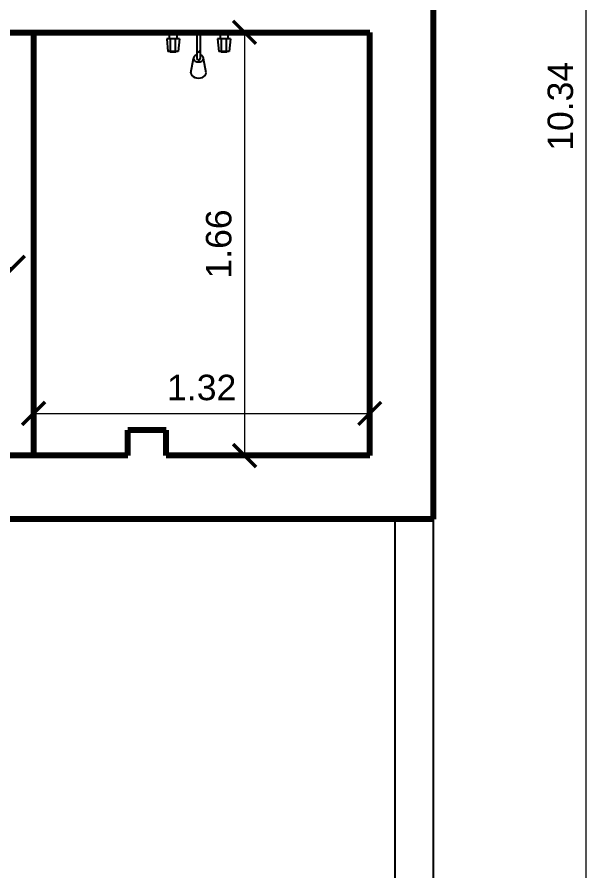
# Model space of a CAD drawing. Header units: inches. Extents: x -1.4 to 10.6, y -3.4 to 32.7.
# Drawn here: x 7.575 to 9.86, y 2.168 to 5.523 of the extents above; entities that cross this region are included whole.
import ezdxf

# ---------------------------------------------------------------- set-up
doc = ezdxf.new("R2010")
doc.units = ezdxf.units.IN
doc.header["$MEASUREMENT"] = 0
doc.linetypes.add('CONTINUA', pattern=[0])
for name, color, linetype in [('Baño', 2, 'Continuous'), ('Cotas', 60, 'Continuous'), ('Pared lejana', 152, 'Continuous')]:
    doc.layers.add(name, color=color, linetype=linetype)
doc.layers.add('Paredes', color=5, linetype='Continuous', lineweight=80)
doc.styles.get("Standard").update_dxf_attribs({"font": 'arial.ttf'})
doc.dimstyles.new('Cotas', dxfattribs={"dimtxt": 0.1, "dimasz": 0.09, "dimexe": 0.2, "dimexo": 0.4, "dimgap": 0.05, "dimtad": 1, "dimzin": 0, "dimdsep": 46, "dimtxsty": 'Standard', "dimblk": 'ARCHTICK', "dimcen": 0.09, "dimse1": 1, "dimse2": 1, "dimclrd": 60, "dimclre": 256, "dimadec": 0, "dimazin": 0, "dimtfac": 1, "dimtix": 1, "dimtofl": 0, "dimtmove": 1, "dimatfit": 3, "dimfxl": 0, "dimtolj": 1, "dimtzin": 0, "dimlwd": 9, "dimarcsym": 0})

# ---------------------------------------------------------------- blocks, each defined once
blk = doc.blocks.new('ducha')
at = {"layer": 'Baño'}
for p, q in [((158.9239, 34.0731), (158.9239, 34.0531)), ((158.9539, 34.0731), (158.9539, 34.0531)), ((159.0324, 34.0681), (159.0324, 33.9757)), ((159.0454, 34.0681), (159.0454, 33.9757)), ((159.1239, 34.0731), (159.1239, 34.0531)), ((159.1539, 34.0731), (159.1539, 34.0531)), ((158.9639, 34.0531), (158.9139, 34.0531)), ((158.9139, 34.0531), (158.9189, 34.0031)), ((158.9289, 34.0031), (158.9289, 34.0531)), ((158.9489, 34.0031), (158.9489, 34.0531)), ((158.9639, 34.0531), (158.9589, 34.0031)), ((159.1639, 34.0531), (159.1139, 34.0531)), ((159.1139, 34.0531), (159.1189, 34.0031)), ((159.1289, 34.0031), (159.1289, 34.0531)), ((159.1489, 34.0031), (159.1489, 34.0531)), ((159.1639, 34.0531), (159.1589, 34.0031)), ((158.9589, 34.0031), (158.9189, 34.0031)), ((159.1589, 34.0031), (159.1189, 34.0031)), ((159.0089, 33.9196), (159.0189, 33.9757)), ((159.0689, 33.9196), (159.0589, 33.9757))]:
    blk.add_line(p, q, dxfattribs=at)
for points in [[(158.9689, 34.0781), (158.9689, 34.0731), (158.9089, 34.0731), (158.9089, 34.0781)], [(159.0639, 34.0781), (159.0639, 34.0731), (159.0139, 34.0731), (159.0139, 34.0781)], [(159.0639, 34.0731), (159.0454, 34.0681), (159.0324, 34.0681), (159.0139, 34.0731)], [(159.1688, 34.0781), (159.1688, 34.0731), (159.1089, 34.0731), (159.1089, 34.0781)], [(158.9489, 34.0031), (158.9489, 34.0006), (158.9289, 34.0006), (158.9289, 34.0031)], [(159.1489, 34.0031), (159.1489, 34.0006), (159.1289, 34.0006), (159.1289, 34.0031)]]:
    blk.add_lwpolyline(points, close=True, dxfattribs=at)
for centre in [(159.0389, 34.0072), (159.0389, 33.9757)]:
    blk.add_arc(centre, 0.0065, 180, 0, dxfattribs=at)
for centre, major_axis, ratio, start_param, end_param in [((159.0389, 33.9757), (-0.02, 0), 0.707206, -1.239757, 4.38135), ((159.0389, 33.9196), (-0.03, 0.0001), 0.720787, 0.005196, 3.146789)]:
    blk.add_ellipse(centre, major_axis=major_axis, ratio=ratio, start_param=start_param, end_param=end_param, dxfattribs=at)
blk = doc.blocks.new('_ArchTick')
at = {"color": 0, "linetype": 'ByBlock', "const_width": 0.15}
blk.add_lwpolyline([(-0.5, -0.5), (0.5, 0.5)], dxfattribs=at)
blk = doc.blocks.new('*D72')
at = {"layer": 'Cotas', "color": 60, "linetype": 'CONTINUA', "lineweight": 9, "transparency": 16777216}
blk.add_line((9.8099, 0), (9.8099, 10.3444), dxfattribs=at)
at = {"layer": 'Defpoints', "color": 0, "transparency": 16777216}
for p in [(9.8099, 10.3444), (9.8099, 10.3444), (9.8099, 0)]:
    blk.add_point(p, dxfattribs=at)
at = {"layer": 'Cotas', "color": 60, "lineweight": 9, "transparency": 16777216, "xscale": 0.09, "yscale": 0.09, "zscale": 0.09}
for p, rotation in [((9.8099, 10.3444), 90), ((9.8099, 0), 270)]:
    blk.add_blockref('_ArchTick', p, dxfattribs=dict(at, rotation=rotation))
at = {"layer": 'Cotas', "color": 0, "transparency": 16777216, "insert": (9.7088, 5.1722), "char_height": 0.1, "attachment_point": 5, "rotation": 90}
blk.add_mtext('\\A1;10.34', dxfattribs=at)
blk = doc.blocks.new('*D107')
at = {"layer": 'Cotas', "color": 60, "linetype": 'CONTINUA', "lineweight": 9, "transparency": 16777216}
blk.add_line((5.9896, 4.539), (7.5599, 4.539), dxfattribs=at)
at = {"layer": 'Defpoints', "color": 0, "transparency": 16777216}
for p in [(5.9896, 4.539), (7.5599, 4.539), (7.5599, 4.539)]:
    blk.add_point(p, dxfattribs=at)
at = {"layer": 'Cotas', "color": 60, "lineweight": 9, "transparency": 16777216, "xscale": 0.09, "yscale": 0.09, "zscale": 0.09, "rotation": 180}
blk.add_blockref('_ArchTick', (5.9896, 4.539), dxfattribs=at)
at = {"layer": 'Cotas', "color": 60, "lineweight": 9, "transparency": 16777216, "xscale": 0.09, "yscale": 0.09, "zscale": 0.09}
blk.add_blockref('_ArchTick', (7.5599, 4.539), dxfattribs=at)
at = {"layer": 'Cotas', "color": 0, "transparency": 16777216, "insert": (6.7748, 4.6401), "char_height": 0.1, "attachment_point": 5}
blk.add_mtext('\\A1;1.57', dxfattribs=at)
blk = doc.blocks.new('*D108')
at = {"layer": 'Cotas', "color": 60, "linetype": 'CONTINUA', "lineweight": 9, "transparency": 16777216}
blk.add_line((7.6399, 3.9656), (8.9599, 3.9656), dxfattribs=at)
at = {"layer": 'Defpoints', "color": 0, "transparency": 16777216}
for p in [(7.6399, 3.9656), (8.9599, 3.9656), (8.9599, 3.9656)]:
    blk.add_point(p, dxfattribs=at)
at = {"layer": 'Cotas', "color": 60, "lineweight": 9, "transparency": 16777216, "xscale": 0.09, "yscale": 0.09, "zscale": 0.09, "rotation": 180}
blk.add_blockref('_ArchTick', (7.6399, 3.9656), dxfattribs=at)
at = {"layer": 'Cotas', "color": 60, "lineweight": 9, "transparency": 16777216, "xscale": 0.09, "yscale": 0.09, "zscale": 0.09}
blk.add_blockref('_ArchTick', (8.9599, 3.9656), dxfattribs=at)
at = {"layer": 'Cotas', "color": 0, "transparency": 16777216, "insert": (8.2999, 4.0667), "char_height": 0.1, "attachment_point": 5}
blk.add_mtext('\\A1;1.32', dxfattribs=at)
blk = doc.blocks.new('*D109')
at = {"layer": 'Cotas', "color": 60, "linetype": 'CONTINUA', "lineweight": 9, "transparency": 16777216}
blk.add_line((8.4682, 5.4629), (8.4682, 3.7997), dxfattribs=at)
at = {"layer": 'Defpoints', "color": 0, "transparency": 16777216}
for p in [(8.4682, 5.4629), (8.4682, 3.7997), (8.4682, 3.7997)]:
    blk.add_point(p, dxfattribs=at)
at = {"layer": 'Cotas', "color": 60, "lineweight": 9, "transparency": 16777216, "xscale": 0.09, "yscale": 0.09, "zscale": 0.09}
for p, rotation in [((8.4682, 5.4629), 90), ((8.4682, 3.7997), 270)]:
    blk.add_blockref('_ArchTick', p, dxfattribs=dict(at, rotation=rotation))
at = {"layer": 'Cotas', "color": 0, "transparency": 16777216, "insert": (8.3672, 4.6313), "char_height": 0.1, "attachment_point": 5, "rotation": 90}
blk.add_mtext('\\A1;1.66', dxfattribs=at)

msp = doc.modelspace()

# ---------------------------------------------------------------- linework, layer by layer
at = {"layer": 'Pared lejana'}
for p, q in [((9.0599, 0.15), (9.0599, 3.5497)), ((9.2099, 0), (9.2099, 3.5497))]:
    msp.add_line(p, q, dxfattribs=at)
at = {"layer": 'Paredes'}
for p, q in [((9.2099, 3.5497), (9.2099, 10.3444)), ((5.7396, 5.4629), (8.9599, 5.4629)), ((7.6399, 5.4629), (7.6399, 3.7997)), ((8.9599, 3.7997), (8.9599, 5.4629)), ((8.0099, 3.7997), (8.0099, 3.8997)), ((8.1599, 3.8997), (8.0099, 3.8997)), ((8.1599, 3.7997), (8.1599, 3.8997)), ((8.0099, 3.7997), (7.0896, 3.7997)), ((8.9599, 3.7997), (8.1599, 3.7997)), ((9.2099, 3.5497), (7.0896, 3.5497))]:
    msp.add_line(p, q, dxfattribs=at)

# ---------------------------------------------------------------- block references
at = {"layer": 'Baño'}
msp.add_blockref('ducha', (-150.7513, -28.6152), dxfattribs=at)

# ---------------------------------------------------------------- dimensions: what is measured, and where the dimension line sits
at = {"layer": 'Cotas'}
for base, p1, p2, picture, middle in [((9.8099, 10.3444), (9.8099, 0), (9.8099, 10.3444), '*D72', (9.7088, 5.1722)), ((8.4682, 3.7997), (8.4682, 5.4629), (8.4682, 3.7997), '*D109', (8.3672, 4.6313))]:
    dim = msp.add_linear_dim(base=base, p1=p1, p2=p2, angle=270, dimstyle='Cotas', dxfattribs=at)
    dim.commit()
    dim.dimension.update_dxf_attribs({"geometry": picture, "text_midpoint": middle})
for base, p1, p2, picture, middle in [((7.5599, 4.539), (5.9896, 4.539), (7.5599, 4.539), '*D107', (6.7748, 4.6401)), ((8.9599, 3.9656), (7.6399, 3.9656), (8.9599, 3.9656), '*D108', (8.2999, 4.0667))]:
    dim = msp.add_linear_dim(base=base, p1=p1, p2=p2, dimstyle='Cotas', dxfattribs=at)
    dim.commit()
    dim.dimension.update_dxf_attribs({"geometry": picture, "text_midpoint": middle})

doc.saveas('drawing.dxf')
